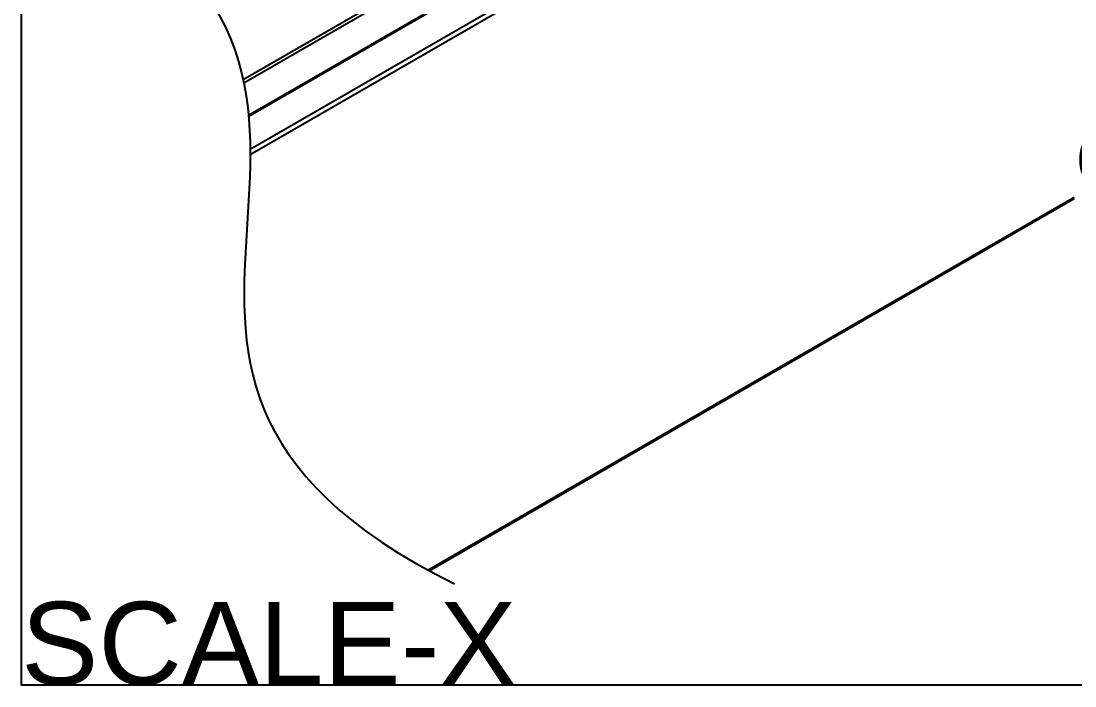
# Model space of a CAD drawing. Extents: x -3.1 to 9.8, y -8.5 to 0.
# Drawn here: x 0 to 4.767, y -8.482 to -5.475 of the extents above; entities that cross this region are included whole.
import ezdxf
from ezdxf import colors
from ezdxf.entities.mleader import LeaderData, LeaderLine
from ezdxf.math import Vec2, Vec3

# ---------------------------------------------------------------- set-up
doc = ezdxf.new("R2010")
doc.units = 0
doc.header["$LTSCALE"] = 0.5
doc.header["$MEASUREMENT"] = 0
doc.layers.add('FAB DWG', color=221, linetype='CONTINUOUS')
doc.layers.add('Housing', color=150, linetype='CONTINUOUS')
doc.layers.add('Text-Unprinted', color=131, linetype='CONTINUOUS', plot=False)
doc.styles.add('LSAD_Standard', font='arial.ttf')

msp = doc.modelspace()

# ---------------------------------------------------------------- linework, layer by layer
at = {"layer": 'Housing', "transparency": 16777216}
for p, q in [((5.1022, -3.3753), (1.0047, -5.7407)), ((5.1114, -3.3867), (1.0079, -5.7556)), ((5.2508, -3.4646), (1.0292, -5.9018)), ((5.2583, -3.4654), (1.0296, -5.9066)), ((5.3913, -3.5421), (1.0365, -6.0561)), ((5.4019, -3.5605), (1.0366, -6.0805)), ((4.7634, -6.2725), (1.842, -7.959)), ((1.8466, -7.9615), (4.7634, -6.2776))]:
    msp.add_line(p, q, dxfattribs=at)
at = {"layer": 'Housing', "color": 1, "transparency": 16777216}
msp.add_open_spline([(0.0842, -4.7627), (1.0965, -5.2645), (1.0228, -6.3919), (0.949, -7.5193), (1.9614, -8.021)], degree=3, dxfattribs=at)
at = {"layer": 'Text-Unprinted', "ltscale": 0.5, "transparency": 16777216}
msp.add_lwpolyline([(7.9032, 0), (0, 0), (0, -8.4768), (7.9032, -8.4768)], close=True, dxfattribs=at)

# ---------------------------------------------------------------- texts
at = {"layer": 'Text-Unprinted', "ltscale": 0.5, "transparency": 16777216, "style": 'LSAD_Standard'}
msp.add_attdef('SCALE-X', (0, -8.4768), 'XEffectiveScaleFactor', height=0.375, dxfattribs=at)

# ---------------------------------------------------------------- leaders
at = {"layer": 'FAB DWG', "ltscale": 0.5, "transparency": 16777216}
ml = msp.add_multileader_mtext('Standard', dxfattribs=at)
ml.set_content('6-32 SELF TAPPING SCREW\\P(HW63214-00)', color=256, style='LSAD_Standard')
ml.set_leader_properties()
ml.build(insert=Vec2(0, 0))
ml.multileader.update_dxf_attribs({"text_left_attachment_type": 2, "dogleg_length": 0.36, "arrow_head_size": 0.2284})
ctx = ml.context
ctx.base_point, ctx.char_height, ctx.arrow_head_size, ctx.landing_gap_size, ctx.plane_origin = Vec3(4.6906, -6.4627), 0.197711, 0.2284, 0.1096, Vec3(10.3446, 10.8982)
ctx.left_attachment, ctx.text_align_type = 2, 2
notes = []
notes.append((ctx, [(1, (1, 1, 0), (7.7015, -6.1281), (-1, 0), 0.2098, [(0, [(6.8885, -4.16), (6.413, -3.8514)], 0, [])])]))
ctx.mtext.insert, ctx.mtext.width, ctx.mtext.defined_height, ctx.mtext.alignment, ctx.mtext.flow_direction = Vec3(7.3821, -6.0002), 2.997522, 0.7905, 3, 5
for ctx, leaders in notes:
    for number, flags, end, landing, length, lines in leaders:
        leader = LeaderData()
        leader.index, (leader.has_last_leader_line, leader.has_dogleg_vector, leader.attachment_direction) = number, flags
        leader.last_leader_point, leader.dogleg_vector, leader.dogleg_length = Vec3(end), Vec3(landing), length
        for number, points, colour, breaks in lines:
            line = LeaderLine()
            line.index, line.vertices, line.color, line.breaks = number, Vec3.list(points), colors.encode_raw_color(colour), breaks
            leader.lines.append(line)
        ctx.leaders.append(leader)

doc.saveas('drawing.dxf')
